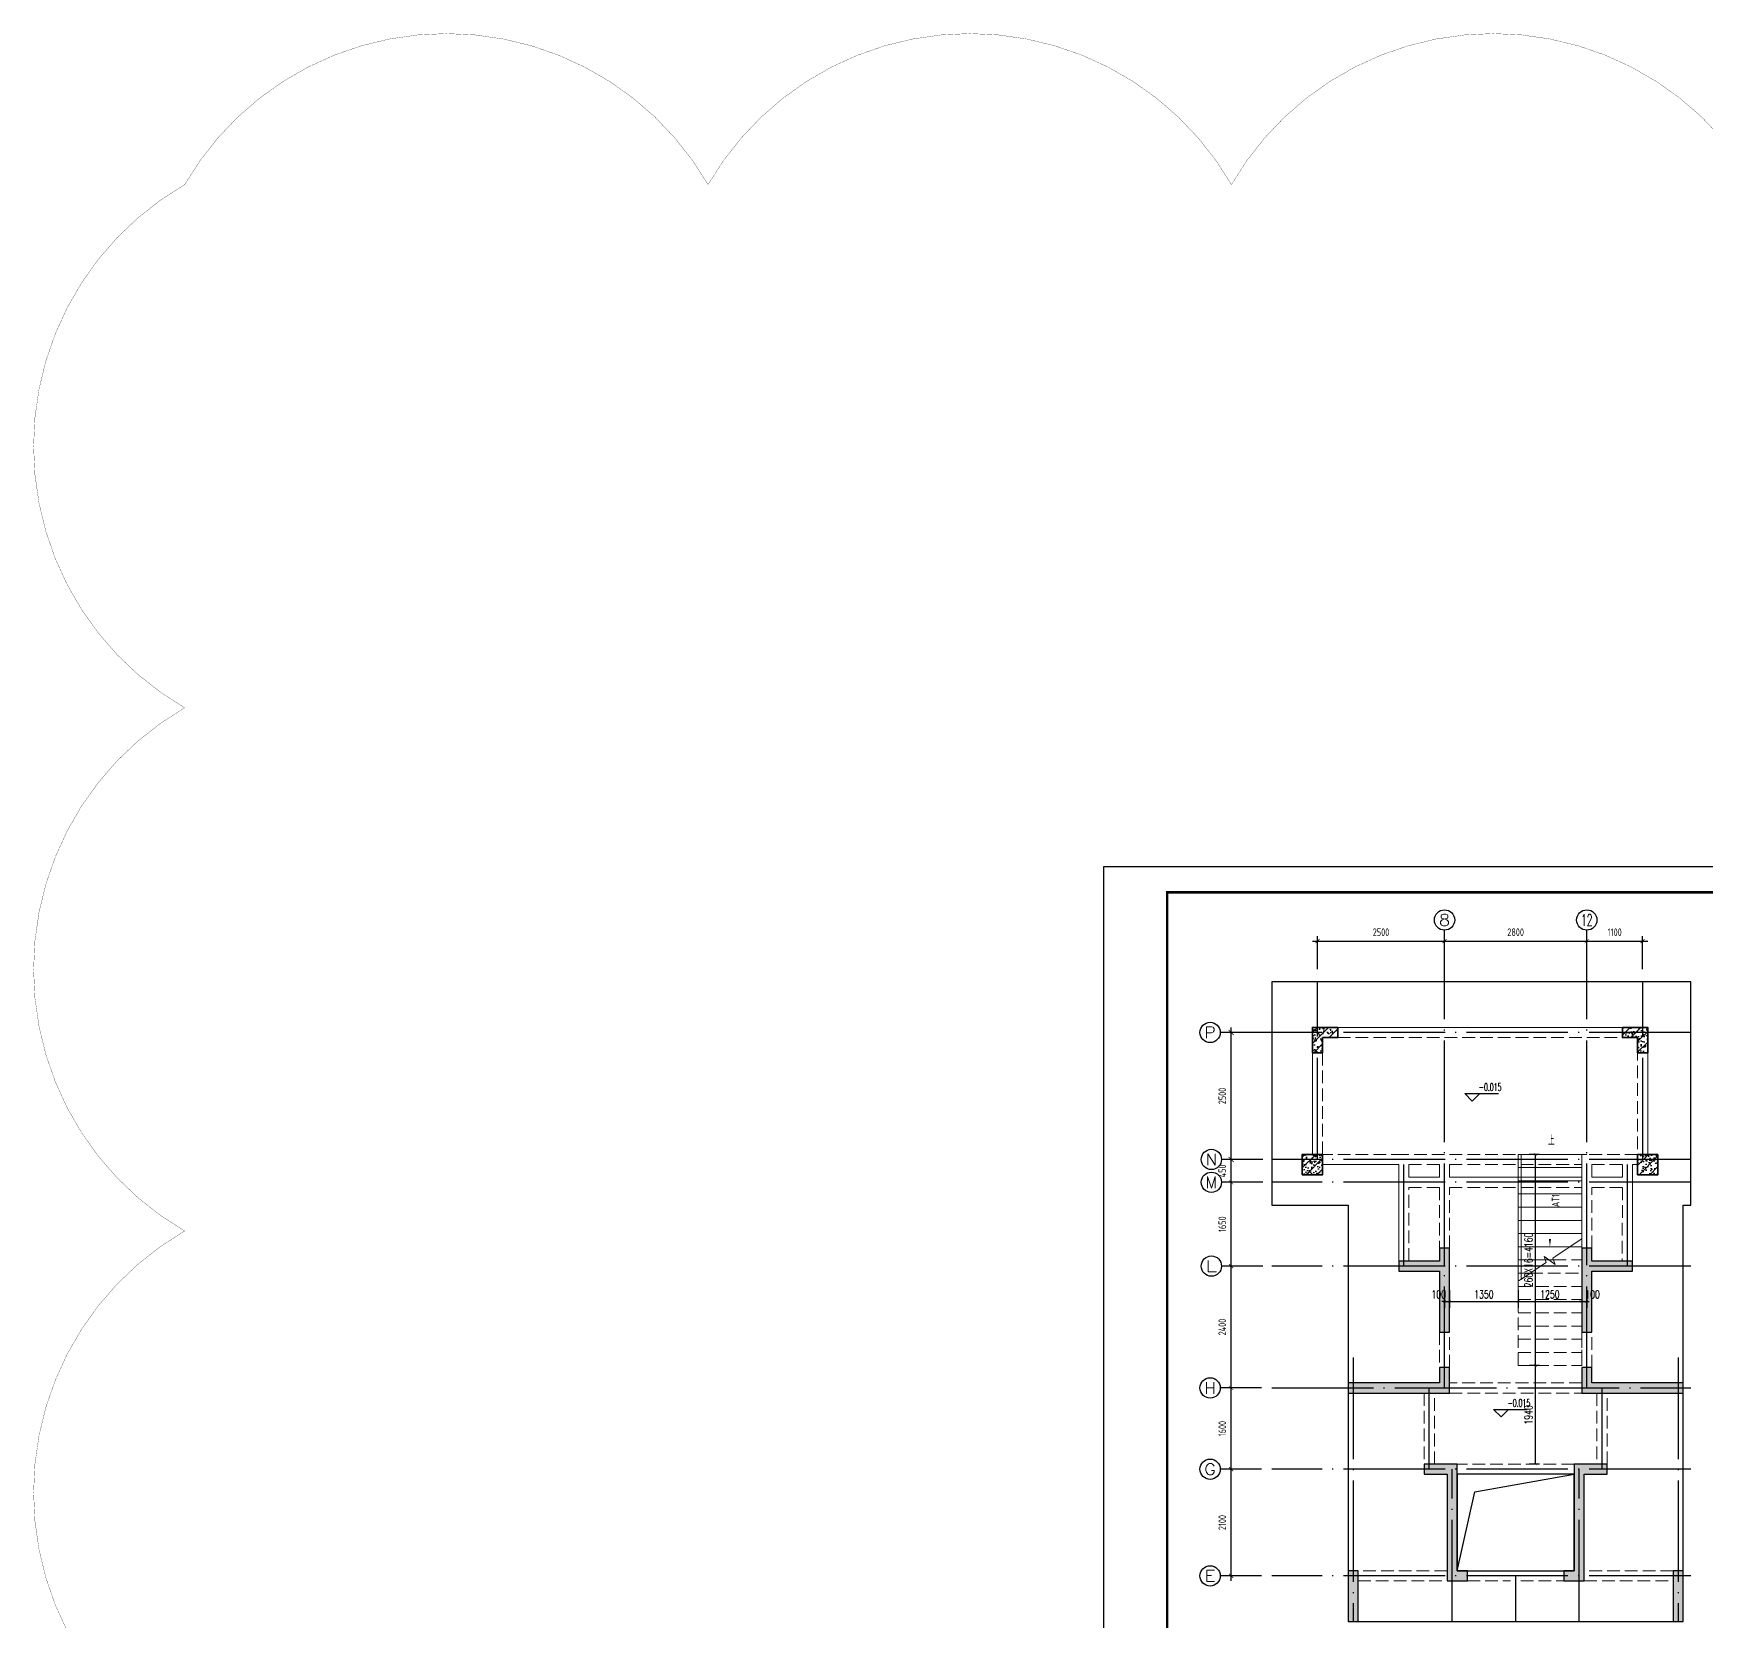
# Model space of a CAD drawing. Extents: x -461650 to 361314, y 245336 to 769729.
# Drawn here: x 186697 to 219629, y 718914 to 750186 of the extents above; entities that cross this region are included whole.
import ezdxf
from ezdxf.enums import TextEntityAlignment as Align

# ---------------------------------------------------------------- set-up
doc = ezdxf.new("R2010")
doc.units = 0
doc.header["$LTSCALE"] = 1000
for name, pattern in [('#P_--_20B1_001_t3$0$DASH', [0.35, 0.25, -0.1]), ('DASH', [0.35, 0.25, -0.1]), ('DOTE', [2.42, 2, -0.2, 0.02, -0.2])]:
    doc.linetypes.add(name, pattern=pattern)
doc.layers.get('0').update_dxf_attribs({"linetype": 'CONTINUOUS'})
doc.layers.get('DEFPOINTS').update_dxf_attribs({"linetype": 'CONTINUOUS'})
for name, color, linetype in [('-TK', 7, 'CONTINUOUS'), ('A-AXIS_TEXT', 7, 'CONTINUOUS'), ('A-DOTE', 10, 'DOTE'), ('AXIS', 3, 'CONTINUOUS'), ('DIM_ELEV', 3, 'CONTINUOUS'), ('DIM_SYMB', 3, 'CONTINUOUS'), ('PUB_TEXT', 2, 'CONTINUOUS'), ('S-D洞口', 4, 'CONTINUOUS'), ('S-L主梁线', 4, 'DASH'), ('S-Q墙填充', 252, 'CONTINUOUS'), ('S-Q墙实线', 6, 'CONTINUOUS'), ('S-Y一般标注', 3, 'CONTINUOUS'), ('S-Z柱填充', 252, 'CONTINUOUS'), ('S-Z柱实线', 6, 'CONTINUOUS'), ('TEXT', 2, 'CONTINUOUS'), ('尺寸标注', 86, 'CONTINUOUS')]:
    doc.layers.add(name, color=color, linetype=linetype)
doc.layers.add('AXIS_TEXT', color=7, linetype='CONTINUOUS', lineweight=20)
doc.layers.add('STAIR', color=2, linetype='CONTINUOUS', lineweight=18)
doc.layers.add('审图修改', color=2, linetype='CONTINUOUS', plot=False)
doc.styles.add('_TCH_AXIS', font='COMPLEX', dxfattribs={"bigfont": 'GBCBIG'})
doc.styles.add('_TCH_DIM', font='SIMPLEX.shx', dxfattribs={"width": 0.7, "bigfont": 'GBCBIG.shx'})
doc.styles.add('_TCH_DIM_T3', font='SIMPLEX', dxfattribs={"width": 0.705882, "bigfont": 'GBCBIG'})
doc.styles.add('COMPLEX', font='COMPLEX')
doc.styles.add('TSSD_DIMENSION', font='Tssdeng.shx', dxfattribs={"width": 0.7, "bigfont": 'tssdchn.shx'})
doc.styles.add('TSSD_REIN', font='tssdeng.shx', dxfattribs={"width": 0.7, "height": 300, "bigfont": 'tssdchn.shx'})
doc.dimstyles.new('_TCH_ARCH&&50', dxfattribs={"dimtxt": 157.5, "dimasz": 50, "dimexe": 125, "dimexo": 150, "dimgap": 58.75, "dimtad": 1, "dimdec": 0, "dimzin": 0, "dimdsep": 46, "dimtxsty": '_TCH_DIM_T3', "dimblk": 'ARCHTICK', "dimcen": 0.09, "dimclrt": 7, "dimazin": 0, "dimtfac": 1, "dimtdec": 0, "dimtix": 1, "dimtmove": 2, "dimatfit": 3, "dimldrblk": 'ARCHTICK', "dimfxl": 0, "dimtolj": 1, "dimtzin": 0, "dimarcsym": 0})
doc.dimstyles.new('TSSD_100_100', dxfattribs={"dimtxt": 300, "dimasz": 100, "dimexe": 100, "dimexo": 250, "dimgap": 100, "dimtad": 1, "dimdec": 0, "dimzin": 0, "dimdsep": 46, "dimtxsty": 'TSSD_DIMENSION', "dimblk": 'ARCHTICK', "dimcen": 0, "dimdle": 100, "dimclrt": 7, "dimadec": 0, "dimazin": 0, "dimtfac": 1, "dimtdec": 0, "dimtix": 1, "dimtmove": 2, "dimatfit": 3, "dimldrblk": 'ARCHTICK', "dimfxl": 0, "dimtolj": 1, "dimtzin": 0, "dimarcsym": 0})
doc.dimstyles.new('TSSD_100_100$0', dxfattribs={"dimtxt": 300, "dimasz": 80, "dimexe": 100, "dimexo": 250, "dimgap": 100, "dimtad": 1, "dimdec": 0, "dimzin": 0, "dimdsep": 46, "dimtxsty": 'TSSD_DIMENSION', "dimblk": 'ARCHTICK', "dimcen": 0, "dimdle": 100, "dimclrd": 3, "dimclre": 3, "dimclrt": 7, "dimadec": 0, "dimazin": 0, "dimtfac": 1, "dimtdec": 0, "dimtix": 1, "dimtmove": 2, "dimatfit": 3, "dimldrblk": 'ARCHTICK', "dimfxl": 0, "dimtolj": 1, "dimtzin": 0, "dimarcsym": 0})
pattern_1 = [(50, (189095.17, 574727.76), (215.17805, -18.82564), [22.5, -247.5]), (355, (189095.17, 574727.76), (-41.6254, 225.65764), [18, -198]), (100.4514, (189113.1, 574726.19), (173.55281, 206.83186), [19.12206, -210.34263]), (46.1842, (189095.17, 574787.76), (320.1723, -49.6557), [33.75, -371.25]), (96.6356, (189121.86, 574783.62), (280.3988, 292.23536), [28.6831, -315.5139]), (351.1842, (189095.17, 574787.76), (280.3986, 292.2356), [27, -297]), (21, (189125.17, 574772.76), (179.07212, -120.78567), [22.5, -247.5]), (326, (189125.17, 574772.76), (72.9946, 217.545), [18, -198]), (71.4514, (189140.1, 574762.7), (252.0668, 96.75915), [19.12206, -210.34263]), (37.5, (189095.175, 574727.76), (3.647957, 99.868156), [0, -195.6, 0, -201, 0, -198.75]), (7.5, (189095.17, 574727.76), (78.92086, 118.32351), [0, -114.6, 0, -191.1, 0, -75.75]), (327.5, (189028.275, 574727.76), (160.14673, -6.76646), [0, -75, 0, -234, 0, -310.5]), (317.5, (188998.27, 574727.76), (174.95585, 30.0315), [0, -97.5, 0, -155.4, 0, -220.5]), (45, (189095.17, 574727.76), (-106.06602, 106.06602), [])]

# ---------------------------------------------------------------- blocks, each defined once
blk = doc.blocks.new('_ArchTick')
at = {"color": 0, "linetype": 'ByBlock', "const_width": 0.15}
blk.add_lwpolyline([(-0.5, -0.5), (0.5, 0.5)], dxfattribs=at)
blk = doc.blocks.new('*D1365')
at = {"layer": 'DEFPOINTS', "color": 0}
for p in [(217272, 732313), (214472, 731513), (217272, 731513)]:
    blk.add_point(p, dxfattribs=at)
at = {"layer": 'S-Y一般标注', "color": 3, "lineweight": -2}
for p, q in [((214372, 732313), (217372, 732313)), ((214472, 731763), (214472, 732413)), ((217272, 731763), (217272, 732413))]:
    blk.add_line(p, q, dxfattribs=at)
at = {"layer": 'S-Y一般标注', "color": 3, "lineweight": -2, "xscale": 80, "yscale": 80, "zscale": 80, "rotation": 180}
blk.add_blockref('_ArchTick', (214472, 732313), dxfattribs=at)
at = {"layer": 'S-Y一般标注', "color": 3, "lineweight": -2, "xscale": 80, "yscale": 80, "zscale": 80}
blk.add_blockref('_ArchTick', (217272, 732313), dxfattribs=at)
at = {"layer": 'S-Y一般标注', "color": 7, "insert": (215872, 732488), "char_height": 150, "attachment_point": 5, "style": 'TSSD_DIMENSION'}
blk.add_mtext('\\A1;2800', dxfattribs=at)
blk = doc.blocks.new('ArchTick')
at = {"color": 0, "linetype": 'ByBlock', "lineweight": -2, "const_width": 0.075}
blk.add_lwpolyline([(-0.25, -0.25), (0.25, 0.25)], dxfattribs=at)
blk = doc.blocks.new('*D1366')
at = {"layer": 'DEFPOINTS', "color": 0}
for p in [(218372, 732313), (217272, 731513), (218372, 731513)]:
    blk.add_point(p, dxfattribs=at)
at = {"layer": 'S-Y一般标注', "color": 3, "lineweight": -2}
for p, q in [((217172, 732313), (218472, 732313)), ((217272, 731763), (217272, 732413)), ((218372, 731763), (218372, 732413))]:
    blk.add_line(p, q, dxfattribs=at)
at = {"layer": 'S-Y一般标注', "color": 3, "lineweight": -2, "xscale": 80, "yscale": 80, "zscale": 80, "rotation": 180}
blk.add_blockref('_ArchTick', (217272, 732313), dxfattribs=at)
at = {"layer": 'S-Y一般标注', "color": 3, "lineweight": -2, "xscale": 80, "yscale": 80, "zscale": 80}
blk.add_blockref('_ArchTick', (218372, 732313), dxfattribs=at)
at = {"layer": 'S-Y一般标注', "color": 7, "insert": (217822, 732488), "char_height": 150, "attachment_point": 5, "style": 'TSSD_DIMENSION'}
blk.add_mtext('\\A1;1100', dxfattribs=at)
blk = doc.blocks.new('*D1367')
at = {"layer": 'DEFPOINTS', "color": 0}
for p in [(210272, 721913), (211072, 721913), (211072, 719813)]:
    blk.add_point(p, dxfattribs=at)
at = {"layer": 'S-Y一般标注', "color": 3, "lineweight": -2}
for p, q in [((210822, 721913), (210172, 721913)), ((210272, 719713), (210272, 722013)), ((210822, 719813), (210172, 719813))]:
    blk.add_line(p, q, dxfattribs=at)
at = {"layer": 'S-Y一般标注', "color": 3, "lineweight": -2, "xscale": 80, "yscale": 80, "zscale": 80}
for p, rotation in [((210272, 721913), 90), ((210272, 719813), 270)]:
    blk.add_blockref('_ArchTick', p, dxfattribs=dict(at, rotation=rotation))
at = {"layer": 'S-Y一般标注', "color": 7, "insert": (210097, 720863), "char_height": 150, "attachment_point": 5, "rotation": 90, "style": 'TSSD_DIMENSION'}
blk.add_mtext('\\A1;2100', dxfattribs=at)
blk = doc.blocks.new('*D1368')
at = {"layer": 'DEFPOINTS', "color": 0}
for p in [(210272, 723514), (211072, 723514), (211072, 721913)]:
    blk.add_point(p, dxfattribs=at)
at = {"layer": 'S-Y一般标注', "color": 3, "lineweight": -2}
for p, q in [((210272, 721813), (210272, 723614)), ((210822, 723514), (210172, 723514)), ((210822, 721913), (210172, 721913))]:
    blk.add_line(p, q, dxfattribs=at)
at = {"layer": 'S-Y一般标注', "color": 3, "lineweight": -2, "xscale": 80, "yscale": 80, "zscale": 80}
for p, rotation in [((210272, 723514), 90), ((210272, 721913), 270)]:
    blk.add_blockref('_ArchTick', p, dxfattribs=dict(at, rotation=rotation))
at = {"layer": 'S-Y一般标注', "color": 7, "insert": (210097, 722713), "char_height": 150, "attachment_point": 5, "rotation": 90, "style": 'TSSD_DIMENSION'}
blk.add_mtext('\\A1;1600', dxfattribs=at)
blk = doc.blocks.new('*D1369')
at = {"layer": 'DEFPOINTS', "color": 0}
for p in [(210272, 725913), (211072, 725913), (211072, 723514)]:
    blk.add_point(p, dxfattribs=at)
at = {"layer": 'S-Y一般标注', "color": 3, "lineweight": -2}
for p, q in [((210822, 725913), (210172, 725913)), ((210272, 723414), (210272, 726013)), ((210822, 723514), (210172, 723514))]:
    blk.add_line(p, q, dxfattribs=at)
at = {"layer": 'S-Y一般标注', "color": 3, "lineweight": -2, "xscale": 80, "yscale": 80, "zscale": 80}
for p, rotation in [((210272, 725913), 90), ((210272, 723514), 270)]:
    blk.add_blockref('_ArchTick', p, dxfattribs=dict(at, rotation=rotation))
at = {"layer": 'S-Y一般标注', "color": 7, "insert": (210097, 724713), "char_height": 150, "attachment_point": 5, "rotation": 90, "style": 'TSSD_DIMENSION'}
blk.add_mtext('\\A1;2400', dxfattribs=at)
blk = doc.blocks.new('*D1370')
at = {"layer": 'DEFPOINTS', "color": 0}
for p in [(210272, 728013), (211072, 728013), (211072, 727563)]:
    blk.add_point(p, dxfattribs=at)
at = {"layer": 'S-Y一般标注', "color": 3, "lineweight": -2}
for p, q in [((210822, 728013), (210172, 728013)), ((210272, 727463), (210272, 728113)), ((210822, 727563), (210172, 727563))]:
    blk.add_line(p, q, dxfattribs=at)
at = {"layer": 'S-Y一般标注', "color": 3, "lineweight": -2, "xscale": 80, "yscale": 80, "zscale": 80}
for p, rotation in [((210272, 728013), 90), ((210272, 727563), 270)]:
    blk.add_blockref('_ArchTick', p, dxfattribs=dict(at, rotation=rotation))
at = {"layer": 'S-Y一般标注', "color": 7, "insert": (210097, 727788), "char_height": 150, "attachment_point": 5, "rotation": 90, "style": 'TSSD_DIMENSION'}
blk.add_mtext('\\A1;450', dxfattribs=at)
blk = doc.blocks.new('*D1371')
at = {"layer": 'DEFPOINTS', "color": 0}
for p in [(210272, 730513), (211072, 730513), (211072, 728013)]:
    blk.add_point(p, dxfattribs=at)
at = {"layer": 'S-Y一般标注', "color": 0, "lineweight": -2}
for p, q in [((210822, 730513), (210172, 730513)), ((210272, 727913), (210272, 730613)), ((210822, 728013), (210172, 728013))]:
    blk.add_line(p, q, dxfattribs=at)
at = {"layer": 'S-Y一般标注', "color": 0, "lineweight": -2, "xscale": 100, "yscale": 100, "zscale": 100}
for p, rotation in [((210272, 730513), 90), ((210272, 728013), 270)]:
    blk.add_blockref('_ArchTick', p, dxfattribs=dict(at, rotation=rotation))
at = {"layer": 'S-Y一般标注', "color": 7, "insert": (210097, 729263), "char_height": 150, "attachment_point": 5, "rotation": 90, "style": 'TSSD_DIMENSION'}
blk.add_mtext('\\A1;2500', dxfattribs=at)
blk = doc.blocks.new('*D1372')
at = {"layer": 'DEFPOINTS', "color": 0}
for p in [(214472, 732313), (211972, 731513), (214472, 731513)]:
    blk.add_point(p, dxfattribs=at)
at = {"layer": 'S-Y一般标注', "color": 3, "lineweight": -2}
for p, q in [((211872, 732313), (214572, 732313)), ((211972, 731763), (211972, 732413)), ((214472, 731763), (214472, 732413))]:
    blk.add_line(p, q, dxfattribs=at)
at = {"layer": 'S-Y一般标注', "color": 3, "lineweight": -2, "xscale": 80, "yscale": 80, "zscale": 80, "rotation": 180}
blk.add_blockref('_ArchTick', (211972, 732313), dxfattribs=at)
at = {"layer": 'S-Y一般标注', "color": 3, "lineweight": -2, "xscale": 80, "yscale": 80, "zscale": 80}
blk.add_blockref('_ArchTick', (214472, 732313), dxfattribs=at)
at = {"layer": 'S-Y一般标注', "color": 7, "insert": (213222, 732488), "char_height": 150, "attachment_point": 5, "style": 'TSSD_DIMENSION'}
blk.add_mtext('\\A1;2500', dxfattribs=at)
blk = doc.blocks.new('*D1374')
at = {"layer": 'DEFPOINTS', "color": 0}
for p in [(210272, 727563), (211072, 727563), (211072, 725913)]:
    blk.add_point(p, dxfattribs=at)
at = {"layer": 'S-Y一般标注', "color": 3, "lineweight": -2}
for p, q in [((210822, 727563), (210172, 727563)), ((210272, 725813), (210272, 727663)), ((210822, 725913), (210172, 725913))]:
    blk.add_line(p, q, dxfattribs=at)
at = {"layer": 'S-Y一般标注', "color": 3, "lineweight": -2, "xscale": 80, "yscale": 80, "zscale": 80}
for p, rotation in [((210272, 727563), 90), ((210272, 725913), 270)]:
    blk.add_blockref('_ArchTick', p, dxfattribs=dict(at, rotation=rotation))
at = {"layer": 'S-Y一般标注', "color": 7, "insert": (210097, 726738), "char_height": 150, "attachment_point": 5, "rotation": 90, "style": 'TSSD_DIMENSION'}
blk.add_mtext('\\A1;1650', dxfattribs=at)
blk = doc.blocks.new('A$C1F074C3D')
at = {"layer": 'DIM_SYMB'}
blk.add_lwpolyline([(-625, 4290, 0, 0, 0), (-625, 2340, 0, 40, 0), (-625, 2490, 0, 0, 0)], format="xyseb", dxfattribs=at)
at = {"layer": 'STAIR'}
for p, q in [((-1250, 1664), (-1250, 4160)), ((-1250, 4160), (0, 4160)), ((-1190, 4160), (-1190, 1703)), ((0, 2496), (0, 4160)), ((-1250, 3900), (0, 3900)), ((-1250, 3640), (0, 3640)), ((-1250, 3380), (0, 3380)), ((-1250, 3120), (0, 3120)), ((-1250, 2860), (0, 2860)), ((-1250, 2600), (0, 2600)), ((-1250, 2340), (-234, 2340)), ((0, 2496), (-567, 2119)), ((-1250, 2080), (-717, 2080)), ((-700, 2030), (-1250, 1664)), ((-524, 1991), (-740, 2150)), ((-740, 2150), (-700, 2030)), ((-645, 2080), (-554, 2080)), ((-567, 2119), (-524, 1991)), ((-1250, 1820), (-1016, 1820))]:
    blk.add_line(p, q, dxfattribs=at)
at = {"layer": 'STAIR', "color": 246, "linetype": '#P_--_20B1_001_t3$0$DASH'}
for p, q in [((0, 2496), (-567, 2119)), ((-234, 2340), (0, 2340)), ((0, 0), (0, 2496)), ((-700, 2030), (-1250, 1664)), ((-524, 1991), (-740, 2150)), ((-740, 2150), (-700, 2030)), ((-717, 2080), (-645, 2080)), ((-567, 2119), (-524, 1991)), ((-554, 2080), (0, 2080)), ((-1250, 0), (-1250, 1664)), ((-1016, 1820), (0, 1820)), ((-1250, 1560), (0, 1560)), ((-1250, 1300), (0, 1300)), ((-1250, 1040), (0, 1040)), ((-1250, 780), (0, 780)), ((-1250, 520), (0, 520)), ((-1250, 260), (0, 260)), ((-1250, 0), (0, 0))]:
    blk.add_line(p, q, dxfattribs=at)
at = {"layer": 'PUB_TEXT', "style": '_TCH_DIM', "width": 0.7}
blk.add_text('上', height=179, dxfattribs=at).set_placement((-661, 4340))
blk = doc.blocks.new('*D1376')
at = {"layer": 'DEFPOINTS', "color": 0}
for p in [(217172, 725586), (217272, 725586), (217272, 725219)]:
    blk.add_point(p, dxfattribs=at)
at = {"layer": '尺寸标注', "color": 0, "lineweight": -2}
for p, q in [((217172, 725219), (217122, 725219)), ((217172, 725436), (217172, 725094)), ((217172, 725219), (217272, 725219)), ((217272, 725436), (217272, 725094)), ((217272, 725219), (217322, 725219))]:
    blk.add_line(p, q, dxfattribs=at)
at = {"layer": '尺寸标注', "color": 0, "lineweight": -2, "xscale": 50, "yscale": 50, "zscale": 50}
blk.add_blockref('_ArchTick', (217172, 725219), dxfattribs=at)
at = {"layer": '尺寸标注', "color": 0, "lineweight": -2, "xscale": 50, "yscale": 50, "zscale": 50, "rotation": 180}
blk.add_blockref('_ArchTick', (217272, 725219), dxfattribs=at)
at = {"layer": '尺寸标注', "color": 7, "insert": (217386, 725357), "char_height": 157.5, "attachment_point": 5, "style": '_TCH_DIM_T3'}
blk.add_mtext('\\A1;100', dxfattribs=at)
blk = doc.blocks.new('*D1377')
at = {"layer": 'DEFPOINTS', "color": 0}
for p in [(215922, 725586), (217172, 725586), (217172, 725219)]:
    blk.add_point(p, dxfattribs=at)
at = {"layer": '尺寸标注', "color": 0, "lineweight": -2}
for p, q in [((215922, 725436), (215922, 725094)), ((215922, 725219), (217172, 725219)), ((217172, 725436), (217172, 725094))]:
    blk.add_line(p, q, dxfattribs=at)
at = {"layer": '尺寸标注', "color": 0, "lineweight": -2, "xscale": 50, "yscale": 50, "zscale": 50, "rotation": 180}
blk.add_blockref('_ArchTick', (215922, 725219), dxfattribs=at)
at = {"layer": '尺寸标注', "color": 0, "lineweight": -2, "xscale": 50, "yscale": 50, "zscale": 50}
blk.add_blockref('_ArchTick', (217172, 725219), dxfattribs=at)
at = {"layer": '尺寸标注', "color": 7, "insert": (216547, 725357), "char_height": 157.5, "attachment_point": 5, "style": '_TCH_DIM_T3'}
blk.add_mtext('\\A1;1250', dxfattribs=at)
blk = doc.blocks.new('*D1378')
at = {"layer": 'DEFPOINTS', "color": 0}
for p in [(214572, 725586), (215922, 725586), (215922, 725219)]:
    blk.add_point(p, dxfattribs=at)
at = {"layer": '尺寸标注', "color": 0, "lineweight": -2}
for p, q in [((214572, 725436), (214572, 725094)), ((214572, 725219), (215922, 725219)), ((215922, 725436), (215922, 725094))]:
    blk.add_line(p, q, dxfattribs=at)
at = {"layer": '尺寸标注', "color": 0, "lineweight": -2, "xscale": 50, "yscale": 50, "zscale": 50, "rotation": 180}
blk.add_blockref('_ArchTick', (214572, 725219), dxfattribs=at)
at = {"layer": '尺寸标注', "color": 0, "lineweight": -2, "xscale": 50, "yscale": 50, "zscale": 50}
blk.add_blockref('_ArchTick', (215922, 725219), dxfattribs=at)
at = {"layer": '尺寸标注', "color": 7, "insert": (215247, 725357), "char_height": 157.5, "attachment_point": 5, "style": '_TCH_DIM_T3'}
blk.add_mtext('\\A1;1350', dxfattribs=at)
blk = doc.blocks.new('*D1379')
at = {"layer": 'DEFPOINTS', "color": 0}
for p in [(214472, 725586), (214572, 725586), (214572, 725219)]:
    blk.add_point(p, dxfattribs=at)
at = {"layer": '尺寸标注', "color": 0, "lineweight": -2}
for p, q in [((214472, 725219), (214422, 725219)), ((214472, 725436), (214472, 725094)), ((214472, 725219), (214572, 725219)), ((214572, 725436), (214572, 725094)), ((214572, 725219), (214622, 725219))]:
    blk.add_line(p, q, dxfattribs=at)
at = {"layer": '尺寸标注', "color": 0, "lineweight": -2, "xscale": 50, "yscale": 50, "zscale": 50}
blk.add_blockref('_ArchTick', (214472, 725219), dxfattribs=at)
at = {"layer": '尺寸标注', "color": 0, "lineweight": -2, "xscale": 50, "yscale": 50, "zscale": 50, "rotation": 180}
blk.add_blockref('_ArchTick', (214572, 725219), dxfattribs=at)
at = {"layer": '尺寸标注', "color": 7, "insert": (214359, 725357), "char_height": 157.5, "attachment_point": 5, "style": '_TCH_DIM_T3'}
blk.add_mtext('\\A1;100', dxfattribs=at)
blk = doc.blocks.new('*D1380')
at = {"layer": 'DEFPOINTS', "color": 0}
for p in [(216263, 728113), (216491, 728113), (216491, 723953)]:
    blk.add_point(p, dxfattribs=at)
at = {"layer": '尺寸标注', "color": 0, "lineweight": -2}
for p, q in [((216341, 728113), (216138, 728113)), ((216263, 723953), (216263, 728113)), ((216341, 723953), (216138, 723953))]:
    blk.add_line(p, q, dxfattribs=at)
at = {"layer": '尺寸标注', "color": 0, "lineweight": -2, "xscale": 50, "yscale": 50, "zscale": 50}
for p, rotation in [((216263, 728113), 90), ((216263, 723953), 270)]:
    blk.add_blockref('_ArchTick', p, dxfattribs=dict(at, rotation=rotation))
at = {"layer": '尺寸标注', "color": 7, "insert": (216125, 726033), "char_height": 157.5, "attachment_point": 5, "rotation": 90, "style": '_TCH_DIM_T3'}
blk.add_mtext('\\A1;260X16=4160', dxfattribs=at)
blk = doc.blocks.new('*D1381')
at = {"layer": 'DEFPOINTS', "color": 0}
for p in [(216263, 723953), (216491, 723953), (216491, 722013)]:
    blk.add_point(p, dxfattribs=at)
at = {"layer": '尺寸标注', "color": 0, "lineweight": -2}
for p, q in [((216341, 723953), (216138, 723953)), ((216263, 722013), (216263, 723953)), ((216341, 722013), (216138, 722013))]:
    blk.add_line(p, q, dxfattribs=at)
at = {"layer": '尺寸标注', "color": 0, "lineweight": -2, "xscale": 50, "yscale": 50, "zscale": 50}
for p, rotation in [((216263, 723953), 90), ((216263, 722013), 270)]:
    blk.add_blockref('_ArchTick', p, dxfattribs=dict(at, rotation=rotation))
at = {"layer": '尺寸标注', "color": 7, "insert": (216125, 722983), "char_height": 157.5, "attachment_point": 5, "rotation": 90, "style": '_TCH_DIM_T3'}
blk.add_mtext('\\A1;1940', dxfattribs=at)
blk = doc.blocks.new('A1')
blk.add_lwpolyline([(0, 59400), (0, 0), (84100, 0), (84100, 59400)], close=True)
at = {"const_width": 100}
blk.add_lwpolyline([(2500, 58400), (2500, 1000), (83100, 1000), (83100, 58400)], close=True, dxfattribs=at)
blk = doc.blocks.new('_AXISO')
blk.add_circle((0, 0), 0.5)
at = {"layer": 'A-AXIS_TEXT', "style": 'COMPLEX', "width": 1.041667}
blk.add_attdef('A', text='', height=0.56, dxfattribs=at).set_placement((-0.25, -0.28), (0.25, -0.28), align=Align.FIT)

msp = doc.modelspace()

# ---------------------------------------------------------------- hatches: boundary and pattern name
at = {"layer": 'S-Q墙填充'}
h = msp.add_hatch(color=252, dxfattribs=at)
h.dxf.hatch_style = 1
h.paths.add_polyline_path([(214572.24, 725913.36), (214572.24, 726263.36), (214372.24, 726263.36), (214372.24, 726013.36), (213572.12, 726013.36), (213572.11, 725813.36), (214372.24, 725813.36), (214372.24, 724613.36), (214572.24, 724613.36)])
h = msp.add_hatch(color=252, dxfattribs=at)
h.dxf.hatch_style = 1
h.paths.add_polyline_path([(217172.24, 725913.36), (217172.24, 724613.36), (217372.24, 724613.36), (217372.24, 725813.36), (218171.85, 725813.36), (218171.85, 726013.36), (217372.24, 726013.36), (217372.24, 726263.36), (217172.24, 726263.36)])
h = msp.add_hatch(color=252, dxfattribs=at)
h.dxf.hatch_style = 1
h.paths.add_polyline_path([(214572.24, 723413.63), (214572.24, 723913.63), (214372.24, 723913.63), (214372.24, 723613.63), (214172.17, 723613.63), (212572.24, 723613.63), (212572.24, 723413.63), (214172.17, 723413.63)])
h = msp.add_hatch(color=252, dxfattribs=at)
h.dxf.hatch_style = 1
h.paths.add_polyline_path([(217372.24, 723613.63), (217372.24, 723913.63), (217172.24, 723913.63), (217172.24, 723413.63), (217572.11, 723413.63), (219172.24, 723413.63), (219172.24, 723613.63), (217572.11, 723613.63)])
h = msp.add_hatch(color=252, dxfattribs=at)
h.dxf.hatch_style = 1
h.paths.add_polyline_path([(214722.24, 722013.36), (214072.17, 722013.36), (214072.17, 721813.36), (214522.24, 721813.36), (214522.24, 719713.36), (214922.24, 719713.36), (214922.24, 719913.36), (214722.24, 719913.36)])
h = msp.add_hatch(color=252, dxfattribs=at)
h.dxf.hatch_style = 1
h.paths.add_polyline_path([(217022.24, 719913.36), (216822.24, 719913.36), (216822.24, 719713.36), (217222.24, 719713.36), (217222.24, 721813.36), (217672.11, 721813.36), (217672.11, 722013.36), (217022.24, 722013.36)])
h = msp.add_hatch(color=252, dxfattribs=at)
h.dxf.hatch_style = 1
h.paths.add_polyline_path([(212772.25, 718913.63), (212772.25, 719913.36), (212572.25, 719913.36), (212572.25, 718913.63)])
h = msp.add_hatch(color=252, dxfattribs=at)
h.dxf.hatch_style = 1
h.paths.add_polyline_path([(219172.24, 718913.63), (219172.23, 719913.36), (218972.23, 719913.36), (218972.24, 718913.63)])
at = {"layer": 'S-Z柱填充'}
h = msp.add_hatch(dxfattribs=at)
h.set_pattern_fill('ARMORED', color=256, scale=30, style=0)
h.set_pattern_definition(pattern_1)
h.paths.add_polyline_path([(212372.25, 730613.37), (211872.25, 730613.37), (211872.25, 730113.37), (212072.25, 730113.37), (212072.25, 730413.37), (212372.25, 730413.37)])
h = msp.add_hatch(dxfattribs=at)
h.set_pattern_fill('ARMORED', color=256, scale=30, style=0)
h.set_pattern_definition(pattern_1)
h.paths.add_polyline_path([(217972.23, 730613.37), (218472.23, 730613.37), (218472.23, 730113.37), (218272.23, 730113.37), (218272.23, 730413.37), (217972.23, 730413.37)])
h = msp.add_hatch(dxfattribs=at)
h.set_pattern_fill('ARMORED', color=256, scale=30, style=0)
h.set_pattern_definition([(50, (-167736.35, 696124.6), (215.178055, -18.82564), [22.5, -247.5]), (355, (-167736.35, 696124.6), (-41.6254, 225.65764), [18, -198]), (100.4514, (-167718.42, 696123.03), (173.55281, 206.83186), [19.12206, -210.34263]), (46.1842, (-167736.35, 696184.6), (320.17231, -49.6557), [33.75, -371.25]), (96.6356, (-167709.67, 696180.46), (280.3988, 292.23536), [28.6831, -315.5139]), (351.1842, (-167736.35, 696184.6), (280.39858, 292.23558), [27, -297]), (21, (-167706.35, 696169.6), (179.072116, -120.78567), [22.5, -247.5]), (326, (-167706.35, 696169.6), (72.9946, 217.54501), [18, -198]), (71.4514, (-167691.42, 696159.53), (252.06679, 96.75915), [19.12206, -210.34263]), (37.5, (-167736.35, 696124.6), (3.647957, 99.868156), [0, -195.6, 0, -201, 0, -198.75]), (7.5, (-167736.35, 696124.6), (78.92086, 118.323514), [0, -114.6, 0, -191.1, 0, -75.75]), (327.5, (-167803.25, 696124.6), (160.146731, -6.766462), [0, -75, 0, -234, 0, -310.5]), (317.5, (-167833.25, 696124.6), (174.95585, 30.031495), [0, -97.5, 0, -155.4, 0, -220.5]), (45, (-167736.35, 696124.6), (-106.06602, 106.06602), [])])
h.paths.add_polyline_path([(212072.24, 728113.36), (211672.24, 728113.36), (211672.24, 727713.36), (212072.24, 727713.36)])
h = msp.add_hatch(dxfattribs=at)
h.set_pattern_fill('ARMORED', color=256, scale=30, style=0)
h.set_pattern_definition([(50, (-167336.35, 696124.6), (215.178055, -18.82564), [22.5, -247.5]), (355, (-167336.35, 696124.6), (-41.6254, 225.65764), [18, -198]), (100.4514, (-167318.42, 696123.03), (173.55281, 206.83186), [19.12206, -210.34263]), (46.1842, (-167336.35, 696184.6), (320.17231, -49.6557), [33.75, -371.25]), (96.6356, (-167309.67, 696180.46), (280.3988, 292.23536), [28.6831, -315.5139]), (351.1842, (-167336.35, 696184.6), (280.39858, 292.23558), [27, -297]), (21, (-167306.35, 696169.6), (179.072116, -120.78567), [22.5, -247.5]), (326, (-167306.35, 696169.6), (72.9946, 217.54501), [18, -198]), (71.4514, (-167291.42, 696159.53), (252.06679, 96.75915), [19.12206, -210.34263]), (37.5, (-167336.35, 696124.6), (3.647957, 99.868156), [0, -195.6, 0, -201, 0, -198.75]), (7.5, (-167336.35, 696124.6), (78.92086, 118.323514), [0, -114.6, 0, -191.1, 0, -75.75]), (327.5, (-167403.25, 696124.6), (160.146731, -6.766462), [0, -75, 0, -234, 0, -310.5]), (317.5, (-167433.25, 696124.6), (174.95585, 30.031495), [0, -97.5, 0, -155.4, 0, -220.5]), (45, (-167336.35, 696124.6), (-106.06602, 106.06602), [])])
h.paths.add_polyline_path([(218672.24, 728113.36), (218272.24, 728113.36), (218272.24, 727713.36), (218672.24, 727713.36)])

# ---------------------------------------------------------------- linework, layer by layer
at = {"layer": 'A-DOTE'}
for p, q in [((211972.24, 728013.36), (211972.24, 731513.36)), ((214472.24, 723513.63), (214472.24, 731513.36)), ((217272.24, 723513.63), (217272.24, 731513.36)), ((218372.24, 728013.36), (218372.24, 731513.36)), ((219322.25, 730513.36), (211072.24, 730513.36)), ((219322.25, 728013.36), (211072.24, 728013.36)), ((213672.24, 725913.36), (213672.24, 728013.36)), ((218072.24, 725913.36), (218072.24, 728013.36)), ((219322.25, 727563.36), (211072.24, 727563.36)), ((219322.25, 725913.36), (211072.24, 725913.36)), ((212672.46, 724113.36), (212672.24, 718913.63)), ((219072.02, 724113.36), (219072.24, 718913.63)), ((211072.24, 723513.63), (219322.25, 723513.63)), ((214172.24, 721913.36), (214172.24, 723513.36)), ((217572.24, 721913.36), (217572.24, 723513.36)), ((219322.25, 721913.36), (211072.24, 721913.36)), ((214622.24, 718913.62), (214622.24, 721913.36)), ((217122.24, 718913.64), (217122.24, 721913.36)), ((219322.25, 719813.36), (211072.24, 719813.36)), ((215872.24, 719813.36), (215872.24, 718913.63))]:
    msp.add_line(p, q, dxfattribs=at)
at = {"layer": 'AXIS'}
for p, q in [((214472.24, 731513.36), (214472.24, 732527.96)), ((217272.24, 731513.36), (217272.24, 732527.96)), ((211072.24, 730513.36), (210057.63, 730513.36)), ((210897.24, 728013.36), (210082.63, 728013.36)), ((210897.24, 727563.36), (210082.63, 727563.36)), ((210897.24, 725913.36), (210082.63, 725913.36)), ((210872.24, 723513.63), (210057.63, 723513.63)), ((210872.24, 721913.36), (210057.63, 721913.36)), ((210872.24, 719813.36), (210057.63, 719813.36))]:
    msp.add_line(p, q, dxfattribs=at)
at = {"layer": 'DIM_ELEV', "color": 6}
for p, q in [((215018.89, 729161.14), (214868.89, 729311.14)), ((214868.89, 729311.14), (215533.81, 729311.14)), ((215018.89, 729161.14), (215168.89, 729311.14)), ((215584.47, 722941.79), (215434.47, 723091.79)), ((215434.47, 723091.79), (216099.39, 723091.79)), ((215584.47, 722941.79), (215734.47, 723091.79))]:
    msp.add_line(p, q, dxfattribs=at)
at = {"layer": 'DIM_SYMB'}
msp.add_lwpolyline([(211072.24, 731513.36), (211072.24, 727113.63), (212572.24, 727113.63), (212572.24, 718913.63), (219172.24, 718913.63), (219172.24, 727113.63), (219322.25, 727113.63), (219322.25, 731513.36)], close=True, dxfattribs=at)
at = {"layer": 'S-D洞口', "color": 5}
msp.add_lwpolyline([(214722.24, 719913.36), (217022.24, 719913.36), (217022.24, 721813.36), (214722.24, 721813.36), (214722.24, 719913.36), (215069.06, 721466.54), (217022.24, 721813.36)], dxfattribs=at)
msp.add_lwpolyline([(214722.24, 719913.36), (217022.24, 719913.36), (217022.24, 721813.36), (214722.24, 721813.36), (214722.24, 719913.36), (215069.06, 721466.54), (217022.24, 721813.36)], dxfattribs=at)
at = {"layer": 'S-L主梁线', "linetype": 'ByBlock', "lineweight": 18}
for p, q in [((218072.24, 730613.36), (212372.25, 730613.36)), ((211872.25, 730113.37), (211872.24, 728113.37)), ((218472.24, 728113.37), (218472.24, 730213.36)), ((212072.24, 727913.37), (213571.77, 727913.39)), ((213571.77, 727913.39), (213572.12, 726013.36)), ((218171.85, 726013.36), (218172.05, 727913.36)), ((214372.24, 727663.35), (213771.81, 727663.27)), ((217171.67, 727663.36), (214572.24, 727663.36)), ((217972.02, 727663.36), (217371.67, 727663.36)), ((218172.26, 727663.36), (218172.02, 727663.36)), ((214722.24, 721813.36), (217022.24, 721813.36)), ((215872.25, 719913.36), (214922.24, 719913.36)), ((216822.24, 719913.36), (215872.25, 719913.36))]:
    msp.add_line(p, q, dxfattribs=at)
at = {"layer": 'S-L主梁线', "linetype": 'DASH', "lineweight": 18}
for p, q in [((212072.24, 728113.37), (212072.24, 730113.37)), ((212372.25, 730413.37), (218072.24, 730413.36)), ((218272.24, 730213.36), (218272.24, 728113.37)), ((213671.75, 728113.39), (212072.24, 728113.37)), ((214472.23, 728113.5), (213671.74, 728113.39)), ((213771.77, 727913.41), (214372.24, 727913.48)), ((213771.81, 727663.27), (213771.77, 727913.41)), ((214372.24, 727913.48), (214372.24, 727663.35)), ((217271.53, 728113.5), (214472.24, 728113.5)), ((214572.24, 727663.36), (214572.24, 727913.5)), ((214572.24, 727913.5), (217171.57, 727913.5)), ((217171.57, 727913.5), (217171.67, 727663.36)), ((218272.24, 728113.5), (217271.53, 728113.5)), ((217371.67, 727663.36), (217371.57, 727913.5)), ((217371.57, 727913.5), (217972.05, 727913.5)), ((217972.05, 727913.5), (217972.02, 727663.36)), ((218172.05, 727913.5), (218272.24, 727913.5)), ((213771.94, 727463.27), (214372.24, 727463.35)), ((213772.1, 726013.36), (213771.94, 727463.27)), ((214372.24, 727463.35), (214372.24, 726263.36)), ((214572.24, 726263.36), (214572.24, 727463.36)), ((214572.24, 727463.36), (217171.75, 727463.36)), ((217171.74, 727463.36), (217172.2, 726263.36)), ((217372.24, 726263.36), (217371.57, 727463.36)), ((217371.75, 727463.36), (217972.21, 727463.36)), ((217972, 727463.36), (217971.86, 726013.36)), ((214372.24, 724613.36), (214372.24, 723913.63)), ((214572.24, 723913.63), (214572.24, 724613.36)), ((217172.24, 724613.36), (217172.24, 723913.63)), ((217372.24, 723913.63), (217372.24, 724613.36)), ((217172.24, 723613.63), (214572.24, 723613.63)), ((214072.17, 723413.63), (214072.17, 722013.36)), ((214272.17, 722013.36), (214272.17, 723413.63)), ((214572.24, 723413.63), (217172.24, 723413.63)), ((217472.11, 723413.63), (217472.11, 722013.36)), ((217672.11, 722013.36), (217672.11, 723413.63)), ((217022.24, 722013.36), (214722.24, 722013.36)), ((214522.24, 719913.36), (212772.25, 719913.36)), ((218972.23, 719913.36), (217222.24, 719913.36)), ((212772.25, 719713.36), (214522.24, 719713.36)), ((214922.24, 719713.36), (215772.25, 719713.36)), ((215972.25, 719713.36), (216822.24, 719713.36)), ((217222.24, 719713.36), (218972.23, 719713.36))]:
    msp.add_line(p, q, dxfattribs=at)
at = {"layer": 'S-Q墙实线'}
msp.add_lwpolyline([(214572.24, 725913.36), (214572.24, 726263.36), (214372.24, 726263.36), (214372.24, 726013.36), (213572.12, 726013.36), (213572.11, 725813.36), (214372.24, 725813.36), (214372.24, 724613.36), (214572.24, 724613.36), (214572.24, 725913.36)], dxfattribs=at)
for points in [[(217172.24, 725913.36), (217172.24, 724613.36), (217372.24, 724613.36), (217372.24, 725813.36), (218171.85, 725813.36), (218171.85, 726013.36), (217372.24, 726013.36), (217372.24, 726263.36), (217172.24, 726263.36)], [(214572.24, 723413.63), (214572.24, 723913.63), (214372.24, 723913.63), (214372.24, 723613.63), (214172.17, 723613.63), (212572.24, 723613.63), (212572.24, 723413.63), (214172.17, 723413.63)], [(217372.24, 723613.63), (217372.24, 723913.63), (217172.24, 723913.63), (217172.24, 723413.63), (217572.11, 723413.63), (219172.24, 723413.63), (219172.24, 723613.63), (217572.11, 723613.63)], [(214722.24, 722013.36), (214072.17, 722013.36), (214072.17, 721813.36), (214522.24, 721813.36), (214522.24, 721313.36), (214522.24, 719713.36), (214922.24, 719713.36), (214922.24, 719913.36), (214722.24, 719913.36), (214722.24, 721313.36)], [(217222.24, 719713.36), (217222.24, 721313.36), (217222.24, 721813.36), (217672.11, 721813.36), (217672.11, 722013.36), (217022.24, 722013.36), (217022.24, 721313.36), (217022.24, 719913.36), (216822.24, 719913.36), (216822.24, 719713.36)], [(212772.25, 718913.63), (212772.25, 719913.36), (212572.25, 719913.36), (212572.25, 718913.63)], [(219172.24, 718913.63), (219172.23, 719913.36), (218972.23, 719913.36), (218972.24, 718913.63)]]:
    msp.add_lwpolyline(points, close=True, dxfattribs=at)
at = {"layer": 'S-Z柱实线', "lineweight": 35}
for points in [[(212372.25, 730613.37), (211872.25, 730613.37), (211872.25, 730113.37), (212072.25, 730113.37), (212072.25, 730413.37), (212372.25, 730413.37), (212372.25, 730613.37)], [(217972.23, 730613.37), (218472.23, 730613.37), (218472.23, 730113.37), (218272.23, 730113.37), (218272.23, 730413.37), (217972.23, 730413.37), (217972.23, 730613.37)]]:
    msp.add_lwpolyline(points, dxfattribs=at)
for points in [[(212072.24, 728113.36), (211672.24, 728113.36), (211672.24, 727713.36), (212072.24, 727713.36)], [(218672.24, 728113.36), (218272.24, 728113.36), (218272.24, 727713.36), (218672.24, 727713.36)]]:
    msp.add_lwpolyline(points, close=True, dxfattribs=at)
at = {"layer": '审图修改', "const_width": 5}
msp.add_lwpolyline([(189673.46, 747209.22, -0.57735027), (199975.61, 747209.22, -0.57735027), (210277.77, 747209.22, -0.57735027), (220579.92, 747209.22, -0.57735027), (230882.07, 747209.22, -0.57735027), (241184.23, 747209.22, -0.57735027), (251486.38, 747209.22, -0.57735027), (251486.38, 736907.06, -0.57735027), (251486.38, 726604.91, -0.57735027), (251486.38, 716302.76, -0.57735027), (251486.38, 706000.6, -0.57735027), (251486.38, 695698.45, -0.57735027), (241184.23, 695698.45, -0.57735027), (230882.07, 695698.45, -0.57735027), (220579.92, 695698.45, -0.57735027), (210277.77, 695698.45, -0.57735027), (199975.61, 695698.45, -0.57735027), (189673.46, 695698.45, -0.57735027), (189673.46, 706000.6, -0.57735027), (189673.46, 716302.76, -0.57735027), (189673.46, 726604.91, -0.57735027), (189673.46, 736907.06, -0.57735027), (189673.46, 747209.22, -0.57735027), (189673.46, 747209.22, -0.57735027)], format="xyb", dxfattribs=at)

# ---------------------------------------------------------------- block references
at = {"layer": '-TK', "xscale": 0.5, "yscale": 0.5, "zscale": 0.5}
msp.add_blockref('A1', (207762.13, 704072.91), dxfattribs=at)
msp.add_blockref('A$C1F074C3D', (217172.24, 723953.36))
at = {"layer": 'AXIS'}
ref = msp.add_blockref('_AXISO', (214472.24, 732727.96), dxfattribs=dict(at, xscale=400, yscale=400, zscale=400))
ref.add_attrib('A', '8', dxfattribs={"layer": 'AXIS_TEXT', "height": 226.27, "style": '_TCH_AXIS', "width": 1.5}).set_placement((214359.1, 732614.83), (214585.38, 732614.83), align=Align.FIT)
ref = msp.add_blockref('_AXISO', (217272.24, 732727.96), dxfattribs=dict(at, xscale=400, yscale=400, zscale=400))
ref.add_attrib('A', '12', dxfattribs={"layer": 'AXIS_TEXT', "height": 226.274, "style": '_TCH_AXIS', "width": 0.724138}).set_placement((217159.1, 732614.83), (217385.38, 732614.83), align=Align.FIT)
ref = msp.add_blockref('_AXISO', (209857.63, 730513.36), dxfattribs=dict(at, xscale=400, yscale=400, zscale=400))
ref.add_attrib('A', 'P', dxfattribs={"layer": 'AXIS_TEXT', "height": 226.27, "style": '_TCH_AXIS', "width": 1.235294}).set_placement((209744.5, 730400.23), (209970.77, 730400.23), align=Align.FIT)
ref = msp.add_blockref('_AXISO', (209882.63, 728013.36), dxfattribs=dict(at, xscale=400, yscale=400, zscale=400))
ref.add_attrib('A', 'N', dxfattribs={"layer": 'AXIS_TEXT', "height": 226.27, "style": '_TCH_AXIS', "width": 1.105263}).set_placement((209769.5, 727900.23), (209995.77, 727900.23), align=Align.FIT)
ref = msp.add_blockref('_AXISO', (209882.63, 727563.36), dxfattribs=dict(at, xscale=400, yscale=400, zscale=400))
ref.add_attrib('A', 'M', dxfattribs={"layer": 'AXIS_TEXT', "height": 226.27, "style": '_TCH_AXIS'}).set_placement((209769.5, 727450.23), (209995.77, 727450.23), align=Align.FIT)
ref = msp.add_blockref('_AXISO', (209882.63, 725913.36), dxfattribs=dict(at, xscale=400, yscale=400, zscale=400))
ref.add_attrib('A', 'L', dxfattribs={"layer": 'AXIS_TEXT', "height": 226.27, "style": '_TCH_AXIS', "width": 1.4}).set_placement((209769.5, 725800.23), (209995.77, 725800.23), align=Align.FIT)
ref = msp.add_blockref('_AXISO', (209857.63, 723513.63), dxfattribs=dict(at, xscale=400, yscale=400, zscale=400))
ref.add_attrib('A', 'H', dxfattribs={"layer": 'AXIS_TEXT', "height": 226.27, "style": '_TCH_AXIS', "width": 1.05}).set_placement((209744.5, 723400.5), (209970.77, 723400.5), align=Align.FIT)
ref = msp.add_blockref('_AXISO', (209857.63, 721913.36), dxfattribs=dict(at, xscale=400, yscale=400, zscale=400))
ref.add_attrib('A', 'G', dxfattribs={"layer": 'AXIS_TEXT', "height": 226.27, "style": '_TCH_AXIS', "width": 1.166667}).set_placement((209744.5, 721800.23), (209970.77, 721800.23), align=Align.FIT)
ref = msp.add_blockref('_AXISO', (209857.63, 719813.36), dxfattribs=dict(at, xscale=400, yscale=400, zscale=400))
ref.add_attrib('A', 'E', dxfattribs={"layer": 'AXIS_TEXT', "height": 226.27, "style": '_TCH_AXIS', "width": 1.3125}).set_placement((209744.5, 719700.23), (209970.77, 719700.23), align=Align.FIT)

# ---------------------------------------------------------------- texts
at = {"layer": 'PUB_TEXT', "color": 6, "style": '_TCH_DIM', "width": 0.494118}
for p in [(215147.81, 729363.64), (215713.39, 723144.29)]:
    msp.add_text('-0.015', height=148.75, dxfattribs=at).set_placement(p)
at = {"layer": 'TEXT', "color": 230, "style": 'TSSD_REIN', "width": 0.7}
msp.add_text('AT1', height=150, rotation=90, dxfattribs=at).set_placement((216734.11, 727203.49), align=Align.CENTER)

# ---------------------------------------------------------------- dimensions: what is measured, and where the dimension line sits
at = {"layer": 'S-Y一般标注'}
for base, p1, p2, picture, middle in [((214472.24, 732313.36), (211972.24, 731513.36), (214472.24, 731513.36), '*D1372', (213222.24, 732488.36)), ((217272.24, 732313.36), (214472.24, 731513.36), (217272.24, 731513.36), '*D1365', (215872.24, 732488.36)), ((218372.24, 732313.36), (217272.24, 731513.36), (218372.24, 731513.36), '*D1366', (217822.24, 732488.36))]:
    dim = msp.add_linear_dim(base=base, p1=p1, p2=p2, dimstyle='TSSD_100_100$0', override={"dimtxt": 150, "dimtxsty": 'TSSD_DIMENSION', "dimldrblk": 'ArchTick'}, dxfattribs=at)
    dim.commit()
    dim.dimension.update_dxf_attribs({"geometry": picture, "text_midpoint": middle})
for base, p1, p2, dimstyle, override, picture, middle in [((210272.24, 730513.36), (211072.24, 728013.36), (211072.24, 730513.36), 'TSSD_100_100', {"dimtxt": 150}, '*D1371', (210097.24, 729263.36)), ((210272.24, 728013.36), (211072.24, 727563.36), (211072.24, 728013.36), 'TSSD_100_100$0', {"dimtxt": 150, "dimtxsty": 'TSSD_DIMENSION', "dimldrblk": 'ArchTick'}, '*D1370', (210097.24, 727788.36)), ((210272.24, 727563.36), (211072.24, 725913.36), (211072.24, 727563.36), 'TSSD_100_100$0', {"dimtxt": 150, "dimtxsty": 'TSSD_DIMENSION', "dimldrblk": 'ArchTick'}, '*D1374', (210097.24, 726738.36)), ((210272.24, 725913.36), (211072.24, 723513.63), (211072.24, 725913.36), 'TSSD_100_100$0', {"dimtxt": 150, "dimtxsty": 'TSSD_DIMENSION', "dimldrblk": 'ArchTick'}, '*D1369', (210097.24, 724713.5)), ((210272.24, 723513.63), (211072.24, 721913.36), (211072.24, 723513.63), 'TSSD_100_100$0', {"dimtxt": 150, "dimtxsty": 'TSSD_DIMENSION', "dimldrblk": 'ArchTick'}, '*D1368', (210097.24, 722713.5)), ((210272.24, 721913.36), (211072.24, 719813.36), (211072.24, 721913.36), 'TSSD_100_100$0', {"dimtxt": 150, "dimtxsty": 'TSSD_DIMENSION', "dimldrblk": 'ArchTick'}, '*D1367', (210097.24, 720863.36))]:
    dim = msp.add_linear_dim(base=base, p1=p1, p2=p2, angle=90, dimstyle=dimstyle, override=override, dxfattribs=at)
    dim.commit()
    dim.dimension.update_dxf_attribs({"geometry": picture, "text_midpoint": middle})
at = {"layer": '尺寸标注', "color": 106}
dim = msp.add_aligned_dim(p1=(216491.2, 723953.36), p2=(216491.2, 728113.36), distance=228.51, text='260X16=4160', dimstyle='_TCH_ARCH&&50', dxfattribs=at)
dim.commit()
dim.dimension.update_dxf_attribs({"geometry": '*D1380', "text_midpoint": (216125.19, 726033.36)})
for base, p1, p2, picture, middle in [((214572.24, 725219.39), (214472.24, 725586.23), (214572.24, 725586.23), '*D1379', (214358.59, 725356.89)), ((217272.24, 725219.39), (217172.24, 725586.23), (217272.24, 725586.23), '*D1376', (217385.89, 725356.89))]:
    dim = msp.add_linear_dim(base=base, p1=p1, p2=p2, angle=0, dimstyle='_TCH_ARCH&&50', dxfattribs=at)
    dim.commit()
    dim.dimension.update_dxf_attribs({"geometry": picture, "text_midpoint": middle, "dimtype": 161})
for p1, p2, distance, picture, middle in [((214572.24, 725586.23), (215922.24, 725586.23), -366.84, '*D1378', (215247.24, 725356.89)), ((215922.24, 725586.23), (217172.24, 725586.23), -366.84, '*D1377', (216547.24, 725356.89)), ((216491.2, 722013.36), (216491.2, 723953.36), 228.51, '*D1381', (216125.19, 722983.36))]:
    dim = msp.add_aligned_dim(p1=p1, p2=p2, distance=distance, dimstyle='_TCH_ARCH&&50', dxfattribs=at)
    dim.commit()
    dim.dimension.update_dxf_attribs({"geometry": picture, "text_midpoint": middle})

doc.saveas('drawing.dxf')
